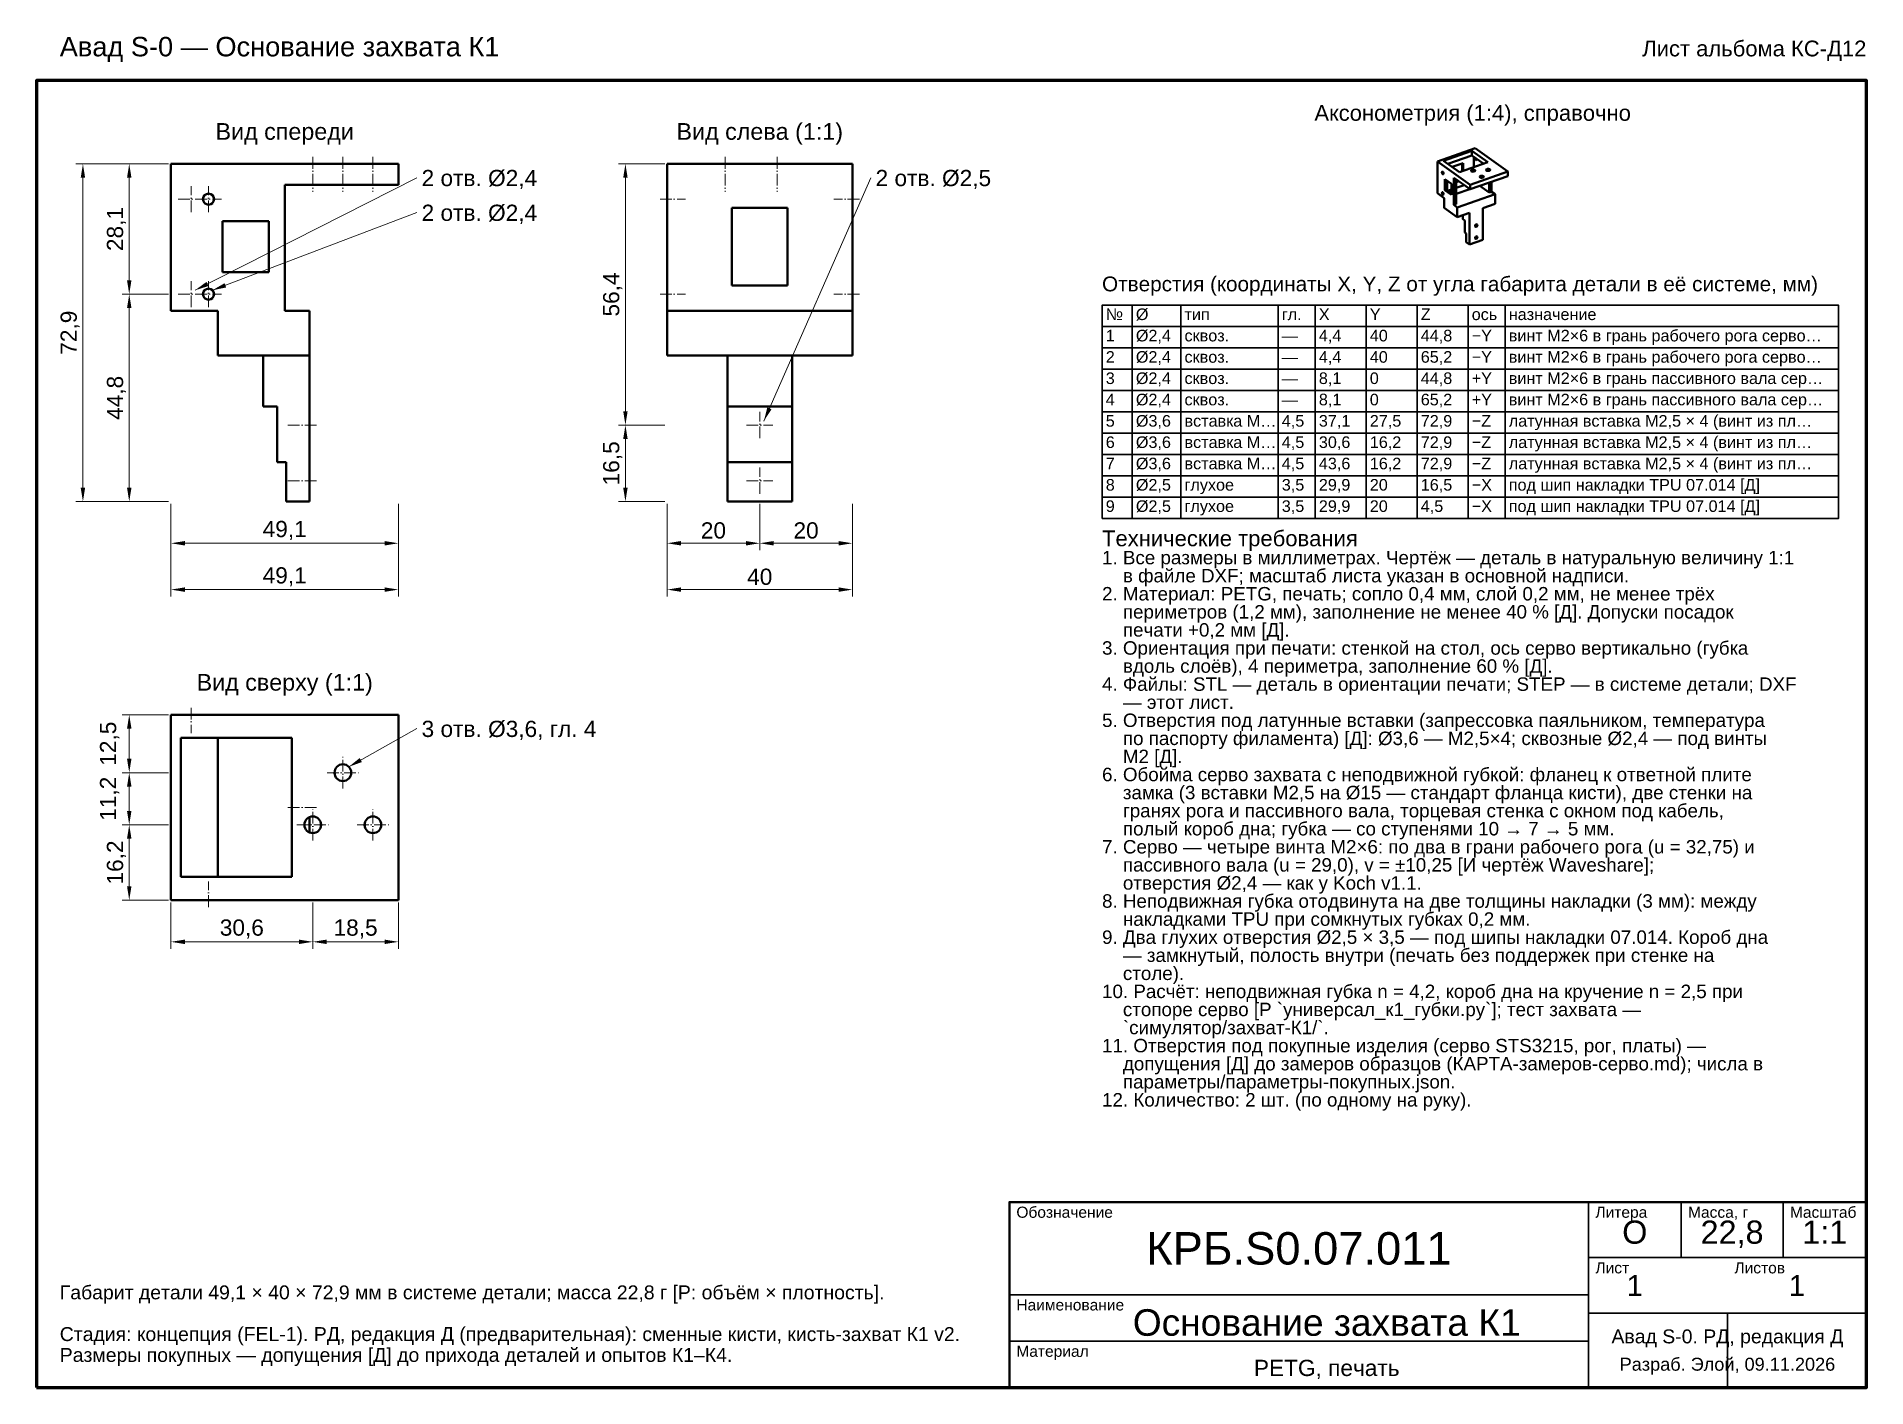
# Model space of a CAD drawing. Header units: millimetres. Extents: x 20 to 415, y 5 to 296.
import ezdxf
from ezdxf.enums import TextEntityAlignment as Align

# ---------------------------------------------------------------- set-up
doc = ezdxf.new("R2010")
doc.units = ezdxf.units.MM
doc.linetypes.add('DASHDOT', pattern=[3.556, 2.54, -0.508, 0, -0.508])
for name, color, linetype, lineweight in [('КОНТУР', 7, 'Continuous', 50), ('ОСИ', 1, 'DASHDOT', 18), ('РАЗМЕРЫ', 5, 'Continuous', 18), ('РАМКА', 7, 'Continuous', 70), ('ТАБЛИЦА', 7, 'Continuous', 35), ('ТЕКСТ', 7, 'Continuous', 25)]:
    doc.layers.add(name, color=color, linetype=linetype, lineweight=lineweight)
doc.styles.add('GOST', font='arial.ttf')
doc.dimstyles.new('GOST', dxfattribs={"dimtxt": 3.5, "dimasz": 3, "dimexe": 1.5, "dimexo": 0.5, "dimgap": 1, "dimtad": 1, "dimdec": 1, "dimtxsty": 'GOST', "dimcen": 2.5, "dimclrd": 5, "dimclre": 5, "dimclrt": 5, "dimazin": 3, "dimtfac": 1, "dimtmove": 0, "dimatfit": 3, "dimlwd": 18, "dimlwe": 18})

# ---------------------------------------------------------------- blocks, each defined once
blk = doc.blocks.new('_CLOSEDFILLED')
at = {"color": 0, "linetype": 'BYBLOCK'}
blk.add_solid([(-1, 0.16), (0, 0), (-1, -0.16)], dxfattribs=at)
blk = doc.blocks.new('*D9')
at = {"color": 5, "lineweight": 18}
for p, q in [((48.5, 137.6355), (38.5, 137.6355)), ((40, 129.3855), (40, 134.6355)), ((48.5, 126.3855), (38.5, 126.3855))]:
    blk.add_line(p, q, dxfattribs=at)
at = {"layer": 'Defpoints'}
for p in [(49, 137.6355), (40, 126.3855), (49, 126.3855)]:
    blk.add_point(p, dxfattribs=at)
at = {"layer": 'РАЗМЕРЫ', "color": 5, "xscale": 3, "yscale": 3}
for p, rotation in [((40, 137.6355), 90), ((40, 126.3855), 270)]:
    blk.add_blockref('_CLOSEDFILLED', p, dxfattribs=dict(at, rotation=rotation))
at = {"layer": 'РАЗМЕРЫ', "color": 5, "insert": (35.75, 132.0105), "char_height": 3.5, "attachment_point": 5, "rotation": 90, "style": 'GOST'}
blk.add_mtext('11,2', dxfattribs=at)

msp = doc.modelspace()

# ---------------------------------------------------------------- linework, layer by layer
at = {"layer": 'КОНТУР'}
for p, q in [((49, 237.27), (49, 269)), ((49, 269), (98.11, 269)), ((98.11, 264.5), (98.11, 269)), ((156.11, 269), (156.11, 237.27)), ((196.11, 269), (156.11, 269)), ((196.11, 237.27), (196.11, 269)), ((322.38, 269.52), (330.57, 272.39)), ((322.38, 262.65), (322.38, 269.52)), ((322.38, 269.52), (329.43, 264.49)), ((323.71, 269.66), (329.85, 271.81)), ((327.15, 267.2), (323.71, 269.66)), ((324.63, 269.01), (329.85, 270.84)), ((327.92, 269.17), (325.56, 268.34)), ((327.15, 267.2), (333.29, 269.36)), ((327.71, 267.4), (327.71, 269.1)), ((327.92, 267.47), (327.92, 269.17)), ((333.29, 269.36), (329.85, 271.81)), ((329.85, 270.84), (329.85, 271.81)), ((332.38, 269.03), (329.85, 270.84)), ((330.28, 270.54), (330.28, 268.3)), ((330.57, 272.39), (337.62, 267.36)), ((323.98, 265.7), (323.98, 263.32)), ((323.98, 265.7), (325.41, 264.68)), ((324.49, 265.34), (324.49, 263.5)), ((325.41, 264.68), (325.41, 262.3)), ((325.91, 260.13), (325.91, 266.02)), ((325.91, 266.02), (329.43, 263.52)), ((326.42, 260.31), (326.42, 265.66)), ((326.8, 265.39), (326.42, 265.26)), ((327.02, 265.24), (326.42, 265.03)), ((329.43, 264.49), (337.62, 267.36)), ((329.43, 263.52), (337.62, 266.38)), ((333.59, 262.82), (333.59, 264.97)), ((334.1, 263), (334.1, 265.15)), ((337.62, 266.38), (337.62, 267.36)), ((73.61, 237.28), (73.61, 264.5)), ((73.61, 237.28), (73.61, 264.5)), ((73.61, 264.5), (98.11, 264.5)), ((75.11, 264.5), (73.61, 264.5)), ((322.38, 262.65), (323.83, 261.61)), ((323.83, 259.53), (323.83, 261.61)), ((323.98, 263.32), (324.49, 263.5)), ((323.98, 263.32), (325.41, 262.3)), ((324.49, 263.5), (325.41, 262.84)), ((324.81, 263.27), (325.41, 263.48)), ((326.42, 263.83), (328.14, 264.43)), ((326.42, 262.52), (329.37, 263.55)), ((326.67, 259.59), (334.86, 262.46)), ((329.43, 263.52), (329.43, 264.49)), ((331.57, 264.27), (333.59, 262.82)), ((334.1, 263), (333.59, 262.82)), ((334.1, 263), (334.86, 262.46)), ((334.86, 260.37), (334.86, 262.46)), ((170.11, 259.5), (182.11, 259.5)), ((170.11, 242.78), (170.11, 259.5)), ((182.11, 242.78), (182.11, 259.5)), ((323.83, 259.53), (326.67, 257.5)), ((326.42, 260.31), (325.91, 260.13)), ((325.91, 260.13), (326.67, 259.59)), ((326.67, 257.5), (326.67, 259.59)), ((326.67, 257.5), (329.33, 258.43)), ((327.9, 257.08), (327.9, 257.93)), ((327.9, 257.08), (328.33, 256.77)), ((328.33, 254.17), (328.33, 256.77)), ((329.33, 258.43), (329.33, 251.61)), ((332.2, 259.44), (334.86, 260.37)), ((332.2, 252.62), (332.2, 259.44)), ((60.11, 256.64), (70.11, 256.64)), ((60.11, 256.64), (60.11, 245.64)), ((60.11, 256.64), (60.11, 245.64)), ((60.11, 256.64), (70.11, 256.64)), ((70.11, 256.64), (70.11, 245.64)), ((70.11, 256.64), (70.11, 245.64)), ((328.33, 254.17), (328.62, 253.97)), ((328.62, 252.12), (328.62, 253.97)), ((328.62, 252.12), (329.33, 251.61)), ((329.33, 251.61), (332.2, 252.62)), ((60.11, 245.64), (70.11, 245.64)), ((60.11, 245.64), (70.11, 245.64)), ((170.11, 242.78), (182.11, 242.78)), ((49, 237.27), (59.11, 237.27)), ((50.5, 237.27), (59.11, 237.27)), ((59.11, 227.64), (59.11, 237.27)), ((73.61, 237.28), (78.91, 237.28)), ((78.91, 227.64), (78.91, 237.28)), ((156.11, 237.27), (196.11, 237.27)), ((156.11, 227.64), (156.11, 237.27)), ((196.11, 227.64), (196.11, 237.27)), ((59.11, 227.64), (78.91, 227.64)), ((68.91, 216.64), (68.91, 227.64)), ((78.91, 227.64), (78.91, 196.14)), ((196.11, 227.64), (156.11, 227.64)), ((169.11, 216.64), (169.11, 227.64)), ((183.11, 216.64), (183.11, 227.64)), ((68.91, 216.64), (71.91, 216.64)), ((71.91, 204.64), (71.91, 216.64)), ((183.11, 216.64), (169.11, 216.64)), ((169.11, 204.64), (169.11, 216.64)), ((183.11, 204.64), (183.11, 216.64)), ((71.91, 204.64), (73.91, 204.64)), ((73.91, 196.14), (73.91, 204.64)), ((183.11, 204.64), (169.11, 204.64)), ((169.11, 196.14), (169.11, 204.64)), ((183.11, 196.14), (183.11, 204.64)), ((73.91, 196.14), (78.91, 196.14)), ((183.11, 196.14), (169.11, 196.14)), ((49, 110.14), (49, 150.14)), ((49, 150.14), (98.11, 150.14)), ((98.11, 110.14), (98.11, 150.14)), ((75.11, 145.14), (51.11, 145.14)), ((51.11, 115.14), (51.11, 145.14)), ((59.11, 115.14), (59.11, 145.14)), ((75.11, 115.14), (75.11, 145.14)), ((78.91, 124.73), (78.91, 128.04)), ((75.11, 115.14), (51.11, 115.14)), ((49, 110.14), (98.11, 110.14))]:
    msp.add_line(p, q, dxfattribs=at)
for points in [[(330.54, 270.35), (330.52, 270.28), (330.52, 270.21), (330.52, 270.15), (330.54, 270.08), (330.57, 270.02), (330.6, 269.96), (330.64, 269.9), (330.69, 269.85)], [(330.69, 269.85), (330.7, 269.85), (330.71, 269.84), (330.72, 269.83), (330.73, 269.83), (330.75, 269.83), (330.76, 269.83), (330.77, 269.83), (330.79, 269.83)], [(330.79, 269.83), (330.82, 269.85), (330.84, 269.89), (330.85, 269.93), (330.86, 269.97), (330.86, 270.01), (330.86, 270.05), (330.85, 270.1), (330.84, 270.14)], [(323.65, 266.76), (323.56, 266.77), (323.49, 266.83), (323.44, 266.91), (323.41, 266.99), (323.38, 267.08), (323.37, 267.17), (323.39, 267.26), (323.45, 267.32)], [(323.45, 267.32), (323.46, 267.33), (323.47, 267.33), (323.49, 267.33), (323.5, 267.32), (323.51, 267.32), (323.52, 267.31), (323.54, 267.31), (323.55, 267.3)], [(323.55, 267.3), (323.6, 267.25), (323.64, 267.18), (323.68, 267.11), (323.7, 267.04), (323.72, 266.96), (323.72, 266.89), (323.7, 266.81), (323.65, 266.76)], [(329.65, 267.55), (329.66, 267.58), (329.67, 267.62), (329.69, 267.64), (329.72, 267.67), (329.75, 267.69), (329.78, 267.71), (329.81, 267.72), (329.84, 267.73)], [(330.55, 267.55), (330.49, 267.43), (330.37, 267.37), (330.24, 267.33), (330.1, 267.32), (329.97, 267.33), (329.83, 267.37), (329.71, 267.43), (329.65, 267.55)], [(329.84, 267.73), (329.94, 267.76), (330.04, 267.77), (330.14, 267.77), (330.24, 267.76), (330.34, 267.74), (330.43, 267.7), (330.51, 267.64), (330.55, 267.55)], [(331.51, 266.22), (331.52, 266.25), (331.53, 266.29), (331.56, 266.31), (331.58, 266.34), (331.61, 266.36), (331.64, 266.38), (331.67, 266.39), (331.71, 266.4)], [(332.41, 266.22), (332.35, 266.1), (332.23, 266.04), (332.1, 266), (331.96, 265.99), (331.83, 266), (331.7, 266.04), (331.58, 266.1), (331.51, 266.22)], [(331.71, 266.4), (331.8, 266.43), (331.9, 266.44), (332, 266.44), (332.1, 266.43), (332.2, 266.41), (332.3, 266.37), (332.38, 266.31), (332.41, 266.22)], [(332.89, 267.69), (332.89, 267.73), (332.91, 267.76), (332.93, 267.79), (332.95, 267.81), (332.98, 267.83), (333.01, 267.85), (333.05, 267.86), (333.08, 267.88)], [(333.79, 267.69), (333.72, 267.58), (333.6, 267.51), (333.47, 267.48), (333.34, 267.47), (333.2, 267.48), (333.07, 267.51), (332.95, 267.58), (332.89, 267.69)], [(333.08, 267.88), (333.18, 267.9), (333.28, 267.91), (333.38, 267.92), (333.48, 267.9), (333.58, 267.88), (333.67, 267.84), (333.75, 267.78), (333.79, 267.69)], [(323.65, 262.32), (323.56, 262.33), (323.49, 262.39), (323.44, 262.47), (323.41, 262.55), (323.38, 262.64), (323.37, 262.73), (323.39, 262.82), (323.45, 262.88)], [(323.45, 262.88), (323.46, 262.89), (323.47, 262.89), (323.49, 262.89), (323.5, 262.89), (323.51, 262.88), (323.52, 262.88), (323.54, 262.87), (323.55, 262.86)], [(323.55, 262.86), (323.6, 262.81), (323.64, 262.74), (323.68, 262.67), (323.7, 262.6), (323.72, 262.52), (323.72, 262.45), (323.7, 262.37), (323.65, 262.32)], [(330.59, 255.43), (330.52, 255.52), (330.51, 255.62), (330.54, 255.72), (330.59, 255.82), (330.66, 255.89), (330.75, 255.95), (330.85, 255.97), (330.95, 255.94)], [(330.59, 252.83), (330.52, 252.92), (330.51, 253.02), (330.54, 253.13), (330.59, 253.22), (330.66, 253.3), (330.75, 253.35), (330.85, 253.37), (330.95, 253.34)], [(330.77, 255.42), (330.75, 255.41), (330.72, 255.4), (330.7, 255.4), (330.67, 255.4), (330.65, 255.41), (330.63, 255.41), (330.61, 255.42), (330.59, 255.43)], [(330.77, 252.82), (330.75, 252.81), (330.72, 252.81), (330.7, 252.8), (330.67, 252.8), (330.65, 252.81), (330.63, 252.81), (330.61, 252.82), (330.59, 252.83)], [(330.95, 255.94), (331, 255.88), (331.02, 255.8), (331.02, 255.72), (330.99, 255.64), (330.96, 255.57), (330.9, 255.51), (330.84, 255.45), (330.77, 255.42)], [(330.95, 253.34), (331, 253.28), (331.02, 253.2), (331.02, 253.12), (330.99, 253.04), (330.96, 252.97), (330.9, 252.91), (330.84, 252.86), (330.77, 252.82)]]:
    msp.add_lwpolyline(points, dxfattribs=at)
for centre, radius in [((57.11, 261.39), 1.2), ((57.11, 240.89), 1.2), ((86.11, 137.64), 1.8), ((79.61, 126.39), 1.8), ((92.61, 126.39), 1.8)]:
    msp.add_circle(centre, radius, dxfattribs=at)
at = {"layer": 'ОСИ'}
for p, q in [((79.61, 270.5), (79.61, 263)), ((86.11, 270.5), (86.11, 263)), ((92.61, 270.5), (92.61, 263)), ((168.61, 270.5), (168.61, 263)), ((179.86, 270.5), (179.86, 263)), ((179.86, 270.5), (179.86, 263)), ((50.56, 261.39), (56.16, 261.39)), ((53.36, 258.59), (53.36, 264.19)), ((54.31, 261.39), (59.91, 261.39)), ((57.11, 258.59), (57.11, 264.19)), ((154.61, 261.39), (160.11, 261.39)), ((197.61, 261.39), (192.11, 261.39)), ((53.36, 238.09), (53.36, 243.69)), ((57.11, 238.09), (57.11, 243.69)), ((50.56, 240.89), (56.16, 240.89)), ((54.31, 240.89), (59.91, 240.89)), ((154.61, 240.89), (160.11, 240.89)), ((197.61, 240.89), (192.11, 240.89)), ((176.11, 209.79), (176.11, 215.49)), ((80.41, 212.64), (73.91, 212.64)), ((173.26, 212.64), (178.96, 212.64)), ((176.11, 197.79), (176.11, 203.49)), ((80.41, 200.64), (73.91, 200.64)), ((173.26, 200.64), (178.96, 200.64)), ((53.36, 151.64), (53.36, 146.14)), ((53.36, 151.64), (53.36, 146.14)), ((86.11, 134.24), (86.11, 141.04)), ((82.71, 137.64), (89.51, 137.64)), ((80.41, 130.14), (73.91, 130.14)), ((80.41, 130.14), (73.91, 130.14)), ((79.61, 122.99), (79.61, 129.79)), ((92.61, 122.99), (92.61, 129.79)), ((76.21, 126.39), (83.01, 126.39)), ((89.21, 126.39), (96.01, 126.39)), ((57.11, 108.64), (57.11, 114.14)), ((57.11, 108.64), (57.11, 114.14))]:
    msp.add_line(p, q, dxfattribs=at)
at = {"layer": 'РАМКА', "lineweight": 70}
msp.add_lwpolyline([(20, 5), (415, 5), (415, 287), (20, 287), (20, 5)], dxfattribs=at)
at = {"layer": 'ТАБЛИЦА'}
for p, q in [((256.5, 238.5), (256.5, 192.5)), ((267, 238.5), (267, 192.5)), ((288, 238.5), (288, 192.5)), ((296, 238.5), (296, 192.5)), ((307, 238.5), (307, 192.5)), ((318, 238.5), (318, 192.5)), ((329, 238.5), (329, 192.5)), ((337, 238.5), (337, 192.5)), ((250, 233.9), (409, 233.9)), ((250, 229.3), (409, 229.3)), ((250, 224.7), (409, 224.7)), ((250, 220.1), (409, 220.1)), ((250, 215.5), (409, 215.5)), ((250, 210.9), (409, 210.9)), ((250, 206.3), (409, 206.3)), ((250, 201.7), (409, 201.7)), ((250, 197.1), (409, 197.1)), ((355, 5), (355, 45)), ((375, 33), (375, 45)), ((397, 33), (397, 45)), ((355, 33), (415, 33)), ((230, 25), (355, 25)), ((355, 21), (415, 21)), ((385, 5), (385, 21)), ((230, 15), (355, 15))]:
    msp.add_line(p, q, dxfattribs=at)
at = {"layer": 'ТАБЛИЦА', "lineweight": 35}
msp.add_lwpolyline([(250, 192.5), (409, 192.5), (409, 238.5), (250, 238.5), (250, 192.5)], dxfattribs=at)
at = {"layer": 'ТАБЛИЦА', "lineweight": 50}
msp.add_lwpolyline([(230, 5), (415, 5), (415, 45), (230, 45), (230, 5)], dxfattribs=at)

# ---------------------------------------------------------------- texts
at = {"layer": 'ТЕКСТ', "style": 'GOST'}
for s, height, p in [('Авад S-0 — Основание захвата К1', 4.2, (25, 292.2)), ('2 отв. Ø2,4', 3.5, (103.11, 264.2)), ('2 отв. Ø2,5', 3.5, (201.11, 264.2)), ('2 отв. Ø2,4', 3.5, (103.11, 256.7)), ('Отверстия (координаты X, Y, Z от угла габарита детали в её системе, мм)', 3.2, (250, 241.5)), ('№', 2.5, (250.8, 235.3)), ('Ø', 2.5, (257.3, 235.3)), ('тип', 2.5, (267.8, 235.3)), ('гл.', 2.5, (288.8, 235.3)), ('X', 2.5, (296.8, 235.3)), ('Y', 2.5, (307.8, 235.3)), ('Z', 2.5, (318.8, 235.3)), ('ось', 2.5, (329.8, 235.3)), ('назначение', 2.5, (337.8, 235.3)), ('1', 2.5, (250.8, 230.7)), ('Ø2,4', 2.5, (257.3, 230.7)), ('4,4', 2.5, (296.8, 230.7)), ('40', 2.5, (307.8, 230.7)), ('44,8', 2.5, (318.8, 230.7)), ('−Y', 2.5, (329.8, 230.7)), ('винт M2×6 в грань рабочего рога серво…', 2.5, (337.8, 230.7)), ('сквоз.', 2.5, (267.8, 230.7)), ('—', 2.5, (288.8, 230.7)), ('2', 2.5, (250.8, 226.1)), ('Ø2,4', 2.5, (257.3, 226.1)), ('сквоз.', 2.5, (267.8, 226.1)), ('—', 2.5, (288.8, 226.1)), ('4,4', 2.5, (296.8, 226.1)), ('40', 2.5, (307.8, 226.1)), ('65,2', 2.5, (318.8, 226.1)), ('−Y', 2.5, (329.8, 226.1)), ('винт M2×6 в грань рабочего рога серво…', 2.5, (337.8, 226.1)), ('3', 2.5, (250.8, 221.5)), ('Ø2,4', 2.5, (257.3, 221.5)), ('сквоз.', 2.5, (267.8, 221.5)), ('—', 2.5, (288.8, 221.5)), ('8,1', 2.5, (296.8, 221.5)), ('0', 2.5, (307.8, 221.5)), ('44,8', 2.5, (318.8, 221.5)), ('+Y', 2.5, (329.8, 221.5)), ('винт M2×6 в грань пассивного вала сер…', 2.5, (337.8, 221.5)), ('4', 2.5, (250.8, 216.9)), ('Ø2,4', 2.5, (257.3, 216.9)), ('сквоз.', 2.5, (267.8, 216.9)), ('—', 2.5, (288.8, 216.9)), ('8,1', 2.5, (296.8, 216.9)), ('0', 2.5, (307.8, 216.9)), ('65,2', 2.5, (318.8, 216.9)), ('+Y', 2.5, (329.8, 216.9)), ('винт M2×6 в грань пассивного вала сер…', 2.5, (337.8, 216.9)), ('5', 2.5, (250.8, 212.3)), ('Ø3,6', 2.5, (257.3, 212.3)), ('вставка M…', 2.5, (267.8, 212.3)), ('4,5', 2.5, (288.8, 212.3)), ('37,1', 2.5, (296.8, 212.3)), ('27,5', 2.5, (307.8, 212.3)), ('72,9', 2.5, (318.8, 212.3)), ('−Z', 2.5, (329.8, 212.3)), ('латунная вставка M2,5 × 4 (винт из пл…', 2.5, (337.8, 212.3)), ('6', 2.5, (250.8, 207.7)), ('Ø3,6', 2.5, (257.3, 207.7)), ('вставка M…', 2.5, (267.8, 207.7)), ('4,5', 2.5, (288.8, 207.7)), ('30,6', 2.5, (296.8, 207.7)), ('16,2', 2.5, (307.8, 207.7)), ('72,9', 2.5, (318.8, 207.7)), ('−Z', 2.5, (329.8, 207.7)), ('латунная вставка M2,5 × 4 (винт из пл…', 2.5, (337.8, 207.7)), ('7', 2.5, (250.8, 203.1)), ('Ø3,6', 2.5, (257.3, 203.1)), ('вставка M…', 2.5, (267.8, 203.1)), ('4,5', 2.5, (288.8, 203.1)), ('43,6', 2.5, (296.8, 203.1)), ('16,2', 2.5, (307.8, 203.1)), ('72,9', 2.5, (318.8, 203.1)), ('−Z', 2.5, (329.8, 203.1)), ('латунная вставка M2,5 × 4 (винт из пл…', 2.5, (337.8, 203.1)), ('8', 2.5, (250.8, 198.5)), ('Ø2,5', 2.5, (257.3, 198.5)), ('глухое', 2.5, (267.8, 198.5)), ('3,5', 2.5, (288.8, 198.5)), ('29,9', 2.5, (296.8, 198.5)), ('20', 2.5, (307.8, 198.5)), ('16,5', 2.5, (318.8, 198.5)), ('−X', 2.5, (329.8, 198.5)), ('под шип накладки TPU 07.014 [Д]', 2.5, (337.8, 198.5)), ('9', 2.5, (250.8, 193.9)), ('Ø2,5', 2.5, (257.3, 193.9)), ('глухое', 2.5, (267.8, 193.9)), ('3,5', 2.5, (288.8, 193.9)), ('29,9', 2.5, (296.8, 193.9)), ('20', 2.5, (307.8, 193.9)), ('4,5', 2.5, (318.8, 193.9)), ('−X', 2.5, (329.8, 193.9)), ('под шип накладки TPU 07.014 [Д]', 2.5, (337.8, 193.9)), ('Технические требования', 3.4, (250, 186.5)), ('1. Все размеры в миллиметрах. Чертёж — деталь в натуральную величину 1:1', 2.9, (250, 182.6)), ('    в файле DXF; масштаб листа указан в основной надписи.', 2.9, (250, 178.7)), ('2. Материал: PETG, печать; сопло 0,4 мм, слой 0,2 мм, не менее трёх', 2.9, (250, 174.8)), ('    периметров (1,2 мм), заполнение не менее 40 % [Д]. Допуски посадок', 2.9, (250, 170.9)), ('    печати +0,2 мм [Д].', 2.9, (250, 167)), ('3. Ориентация при печати: стенкой на стол, ось серво вертикально (губка', 2.9, (250, 163.1)), ('    вдоль слоёв), 4 периметра, заполнение 60 % [Д].', 2.9, (250, 159.2)), ('4. Файлы: STL — деталь в ориентации печати; STEP — в системе детали; DXF', 2.9, (250, 155.3)), ('5. Отверстия под латунные вставки (запрессовка паяльником, температура', 2.9, (250, 147.5)), ('    — этот лист.', 2.9, (250, 151.4)), ('3 отв. Ø3,6, гл. 4', 3.5, (103.11, 145.34)), ('    по паспорту филамента) [Д]: Ø3,6 — M2,5×4; сквозные Ø2,4 — под винты', 2.9, (250, 143.6)), ('    M2 [Д].', 2.9, (250, 139.7)), ('6. Обойма серво захвата с неподвижной губкой: фланец к ответной плите', 2.9, (250, 135.8)), ('    замка (3 вставки M2,5 на Ø15 — стандарт фланца кисти), две стенки на', 2.9, (250, 131.9)), ('    гранях рога и пассивного вала, торцевая стенка с окном под кабель,', 2.9, (250, 128)), ('    полый короб дна; губка — со ступенями 10 → 7 → 5 мм.', 2.9, (250, 124.1)), ('7. Серво — четыре винта M2×6: по два в грани рабочего рога (u = 32,75) и', 2.9, (250, 120.2)), ('    пассивного вала (u = 29,0), v = ±10,25 [И чертёж Waveshare];', 2.9, (250, 116.3)), ('    отверстия Ø2,4 — как у Koch v1.1.', 2.9, (250, 112.4)), ('8. Неподвижная губка отодвинута на две толщины накладки (3 мм): между', 2.9, (250, 108.5)), ('    накладками TPU при сомкнутых губках 0,2 мм.', 2.9, (250, 104.6)), ('9. Два глухих отверстия Ø2,5 × 3,5 — под шипы накладки 07.014. Короб дна', 2.9, (250, 100.7)), ('    — замкнутый, полость внутри (печать без поддержек при стенке на', 2.9, (250, 96.8)), ('    столе).', 2.9, (250, 92.9)), ('10. Расчёт: неподвижная губка n = 4,2, короб дна на кручение n = 2,5 при', 2.9, (250, 89)), ('    стопоре серво [Р `универсал_к1_губки.py`]; тест захвата —', 2.9, (250, 85.1)), ('    `симулятор/захват-К1/`.', 2.9, (250, 81.2)), ('11. Отверстия под покупные изделия (серво STS3215, рог, платы) —', 2.9, (250, 77.3)), ('    допущения [Д] до замеров образцов (КАРТА-замеров-серво.md); числа в', 2.9, (250, 73.4)), ('    параметры/параметры-покупных.json.', 2.9, (250, 69.5)), ('12. Количество: 2 шт. (по одному на руку).', 2.9, (250, 65.6)), ('Обозначение', 2.4, (231.5, 41.6)), ('Литера', 2.4, (356.5, 41.6)), ('Масса, г', 2.4, (376.5, 41.6)), ('Масштаб', 2.4, (398.5, 41.6)), ('Лист', 2.4, (356.5, 29.6)), ('Листов', 2.4, (386.5, 29.6)), ('Габарит детали 49,1 × 40 × 72,9 мм в системе детали; масса 22,8 г [Р: объём × плотность].', 3, (25, 24)), ('Наименование', 2.4, (231.5, 21.6)), ('Стадия: концепция (FEL-1). РД, редакция Д (предварительная): сменные кисти, кисть-захват К1 v2.', 3, (25, 15)), ('Размеры покупных — допущения [Д] до прихода деталей и опытов К1–К4.', 3, (25, 10.5)), ('Материал', 2.4, (231.5, 11.6))]:
    msp.add_text(s, height=height, dxfattribs=at).set_placement(p)
msp.add_text('Лист альбома КС-Д12', height=3.4, dxfattribs=at).set_placement((415, 292.2), align=Align.RIGHT)
for s, height, p in [('Аксонометрия (1:4), справочно', 3.4, (330, 280)), ('Вид спереди', 3.6, (73.56, 276)), ('Вид слева (1:1)', 3.6, (176.11, 276)), ('Вид сверху (1:1)', 3.6, (73.56, 157.14)), ('О', 5, (365, 38.5)), ('22,8', 5, (386, 38.5)), ('1:1', 5, (406, 38.5)), ('КРБ.S0.07.011', 7, (292.5, 35)), ('1', 4.5, (365, 27)), ('1', 4.5, (400, 27)), ('Основание захвата К1', 5.7353, (298.5, 19)), ('Авад S-0. РД, редакция Д', 3, (385, 16)), ('PETG, печать', 3.5, (298.5, 9.2)), ('Разраб. Элой, 09.11.2026', 2.8, (385, 10))]:
    msp.add_text(s, height=height, dxfattribs=at).set_placement(p, align=Align.MIDDLE_CENTER)

# ---------------------------------------------------------------- dimensions: what is measured, and where the dimension line sits
at = {"layer": 'РАЗМЕРЫ'}
for base, p1, p2 in [((30, 196.14), (49, 196.14), (49, 269)), ((40, 240.89), (49, 240.89), (49, 269)), ((147.11, 212.64), (156.11, 212.64), (156.11, 269)), ((40, 196.1355), (49, 196.1355), (49, 240.8855)), ((147.11, 196.14), (156.11, 196.14), (156.11, 212.64)), ((40, 137.64), (49, 137.64), (49, 150.14)), ((40, 110.1355), (49, 110.1355), (49, 126.3855))]:
    msp.add_linear_dim(base=base, p1=p1, p2=p2, angle=90, dimstyle='GOST', dxfattribs=at).render()
for base, p1, p2 in [((49, 187.14), (49, 196.14), (98.11, 196.14)), ((49, 177.14), (49, 196.14), (98.11, 196.14)), ((156.11, 187.14), (156.11, 196.14), (176.11, 196.14)), ((156.11, 177.14), (156.11, 196.14), (196.11, 196.14)), ((176.11, 187.14), (176.11, 196.14), (196.11, 196.14)), ((49, 101.14), (49, 110.14), (79.61, 110.14)), ((79.61, 101.14), (79.61, 110.14), (98.11, 110.14))]:
    msp.add_linear_dim(base=base, p1=p1, p2=p2, dimstyle='GOST', dxfattribs=at).render()
dim = msp.add_linear_dim(base=(40, 126.3855), p1=(49, 126.3855), p2=(49, 137.6355), angle=90, dimstyle='GOST', dxfattribs=at)
dim.commit()
dim.dimension.update_dxf_attribs({"geometry": '*D9', "text_midpoint": (35.75, 132.0105)})

# ---------------------------------------------------------------- leaders
for points in [[(54.2, 241.73), (102.11, 266)], [(176.99, 213.51), (200.11, 266)], [(57.95, 241.73), (102.11, 258.5)], [(87.37, 138.9), (102.11, 147.14)]]:
    msp.add_leader(points, dimstyle='GOST', dxfattribs=at)

doc.saveas('drawing.dxf')
